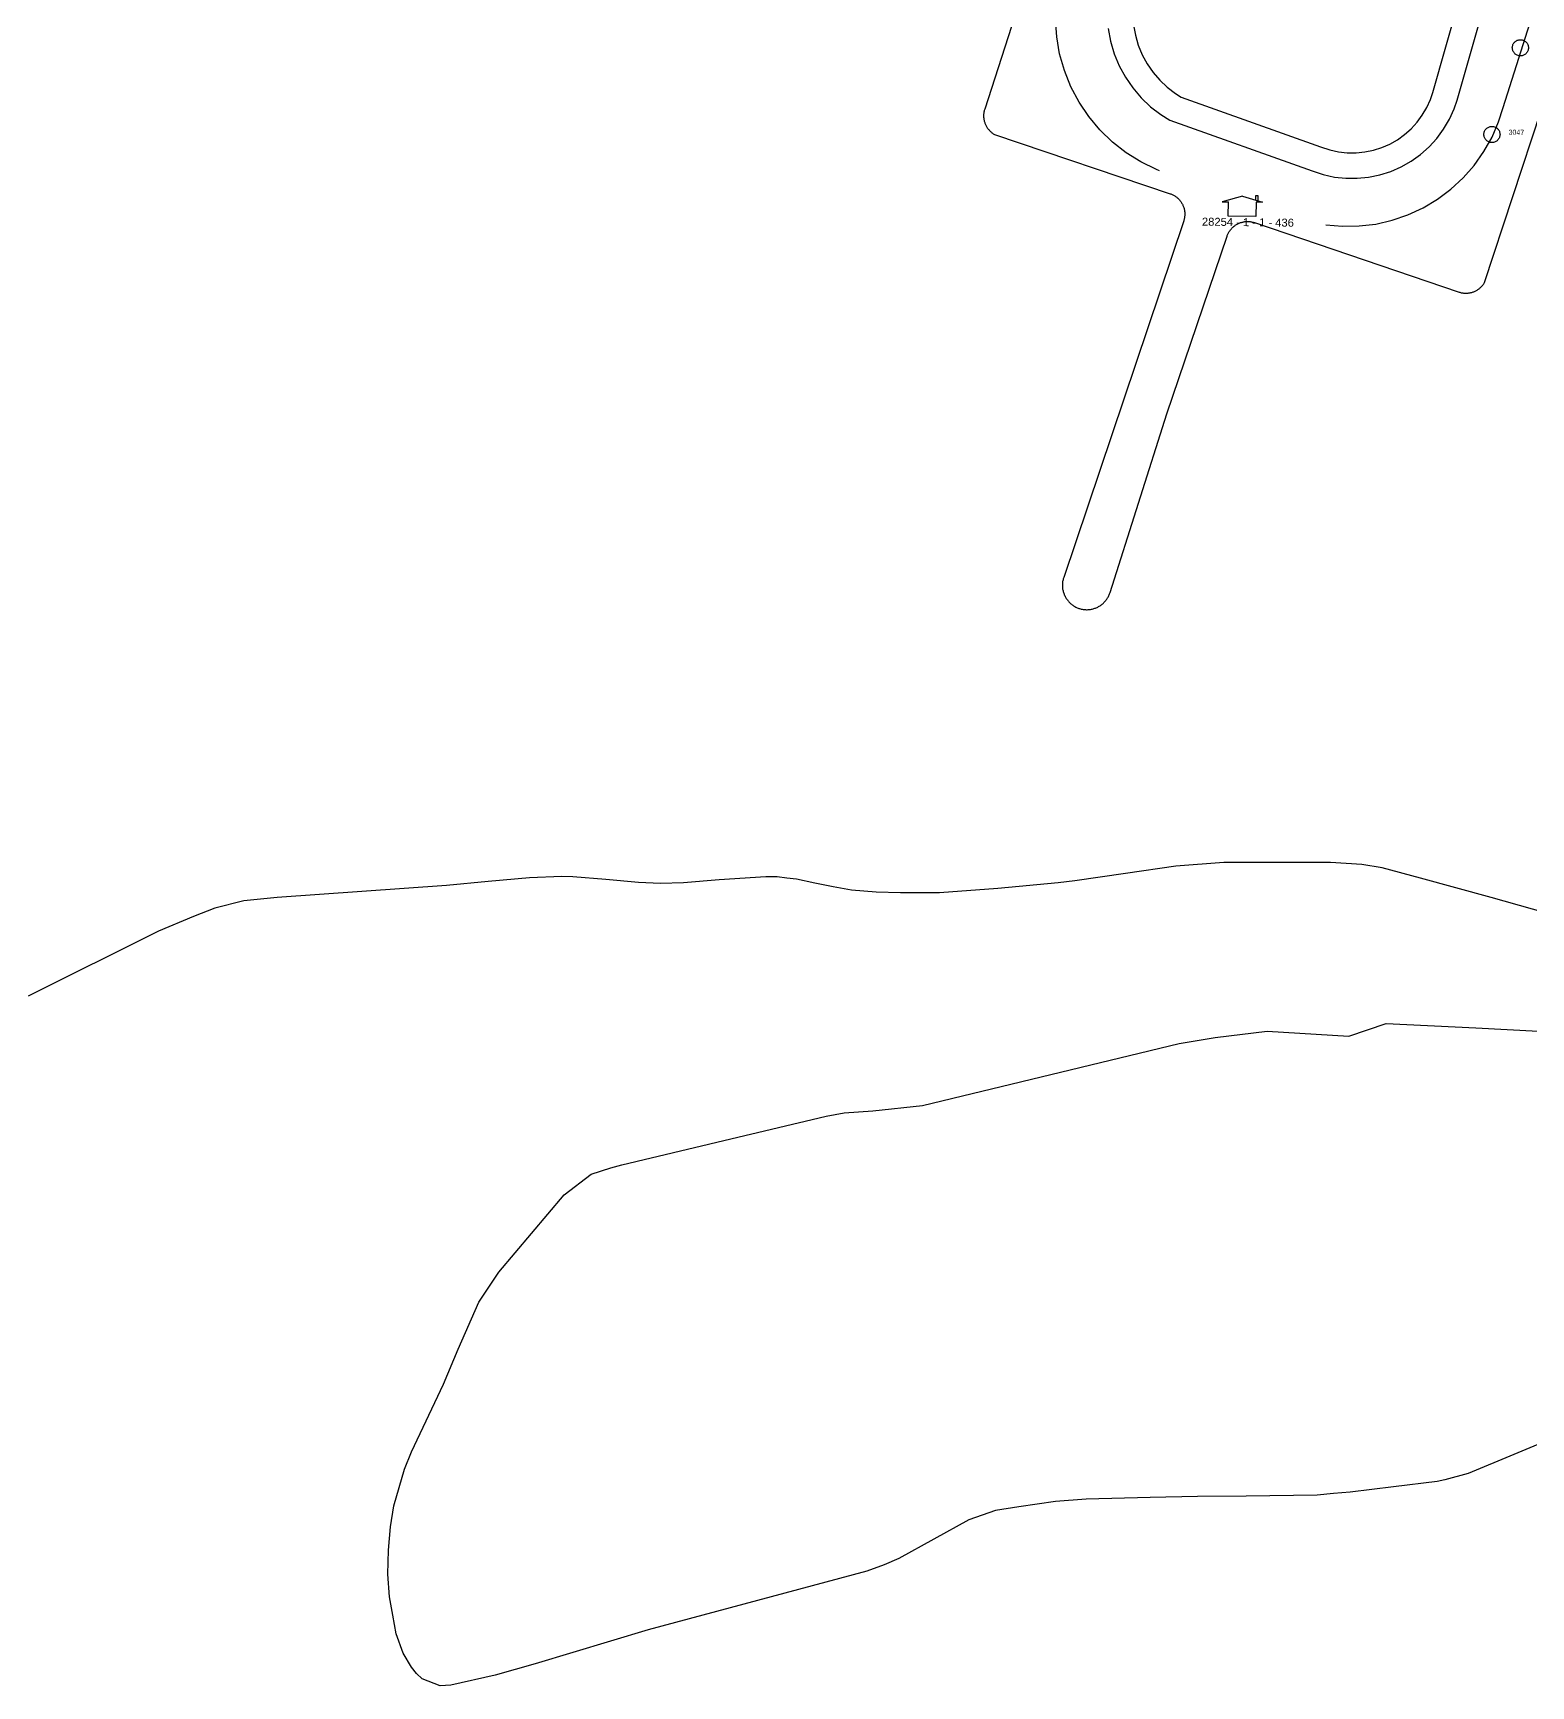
# Model space of a CAD drawing. Header units: millimetres. Extents: x 676447 to 689606, y 7455628 to 7463967.
# Drawn here: x 687535.7 to 687744.1, y 7460194.2 to 7460424.1 of the extents above; entities that cross this region are included whole.
import ezdxf

# ---------------------------------------------------------------- set-up
doc = ezdxf.new("R2010")
doc.units = ezdxf.units.MM
doc.header["$LTSCALE"] = 0.1
doc.header["$MEASUREMENT"] = 0
doc.linetypes.add('PHANTOM2', pattern=[1.25, 0.625, -0.125, 0.125, -0.125, 0.125, -0.125])
for name, color, linetype in [('Caixas Subterrâneas', 5, 'Continuous'), ('LEGENDAS_INFRAESTRUTURAS', 7, 'Continuous'), ('MUB_MEIOFIO', 7, 'Continuous'), ('MUB_OBRA_ARTE', 7, 'Continuous'), ('MUB_QUADRAS', 7, 'Continuous'), ('surveys', 7, 'Continuous'), ('SURVEYS_LEGENDAS', 7, 'Continuous')]:
    doc.layers.add(name, color=color, linetype=linetype)
doc.styles.get("Standard").update_dxf_attribs({"font": 'arial.ttf'})

# ---------------------------------------------------------------- blocks, each defined once
blk = doc.blocks.new('MHMZ')
at = {"linetype": 'PHANTOM2'}
blk.add_circle((0, 0), 0.0000101, dxfattribs=at)
blk = doc.blocks.new('LVLV')
for p, q in [((0, 0.0000254), (-0.0000251, 0.000018)), ((0, 0.0000254), (0.0000251, 0.000018)), ((0.0000169, 0.0000264), (0.0000195, 0.0000264)), ((0.0000169, 0.0000205), (0.0000169, 0.0000264)), ((0.0000195, 0.0000264), (0.0000195, 0.0000198)), ((-0.0000251, 0.000018), (-0.0000173, 0.000018)), ((-0.0000172, 0), (-0.0000172, 0.0000179)), ((0.0000172, 0), (-0.0000172, 0)), ((0.0000251, 0.000018), (0.0000172, 0.000018)), ((0.0000172, 0.000018), (0.0000172, 0))]:
    blk.add_line(p, q)

msp = doc.modelspace()

# ---------------------------------------------------------------- linework, layer by layer
at = {"layer": 'MUB_MEIOFIO', "linetype": 'Continuous'}
for points in [[(687713.68, 7460404.94), (687715.19, 7460404.44), (687716.75, 7460404.09), (687718.33, 7460403.92), (687719.93, 7460403.91), (687721.51, 7460404.06), (687723.07, 7460404.38), (687724.59, 7460404.86), (687726.06, 7460405.5), (687727.44, 7460406.29), (687728.74, 7460407.22), (687729.93, 7460408.28), (687731.01, 7460409.46), (687731.95, 7460410.74), (687732.76, 7460412.12), (687733.42, 7460413.57), (687733.83, 7460414.77), (687741.19, 7460440.62)], [(687715.54, 7460397.46), (687717.86, 7460397.25), (687720.19, 7460397.28), (687722.5, 7460397.55), (687724.77, 7460398.07), (687726.98, 7460398.82), (687729.09, 7460399.79), (687731.09, 7460400.99), (687732.96, 7460402.38), (687734.67, 7460403.96), (687736.2, 7460405.71), (687737.55, 7460407.62), (687738.68, 7460409.65), (687739.6, 7460411.79), (687740.23, 7460413.77), (687748.62, 7460440.22)], [(687692.41, 7460404.95), (687691.99, 7460405.12), (687689.82, 7460406.19), (687687.77, 7460407.47), (687685.87, 7460408.96), (687684.13, 7460410.64), (687682.58, 7460412.5), (687681.23, 7460414.51), (687680.1, 7460416.64), (687679.2, 7460418.89), (687678.53, 7460421.21), (687678.12, 7460423.59), (687677.95, 7460426)], [(687685.27, 7460424.76), (687685.6, 7460422.98), (687686.11, 7460421.25), (687686.81, 7460419.58), (687687.67, 7460417.99), (687688.7, 7460416.49), (687689.87, 7460415.12), (687691.19, 7460413.87), (687692.62, 7460412.77), (687693.87, 7460411.99), (687713.68, 7460404.94)]]:
    msp.add_lwpolyline(points, dxfattribs=at)
at = {"layer": 'MUB_OBRA_ARTE', "linetype": 'Continuous'}
for points in [[(687714.83, 7460408.3), (687716.14, 7460407.86), (687717.33, 7460407.6), (687718.53, 7460407.47), (687719.77, 7460407.46), (687720.98, 7460407.58), (687722.18, 7460407.82), (687723.34, 7460408.19), (687724.47, 7460408.68), (687725.52, 7460409.28), (687726.52, 7460410), (687727.43, 7460410.81), (687728.26, 7460411.72), (687728.98, 7460412.69), (687729.61, 7460413.76), (687730.12, 7460414.88), (687730.44, 7460415.83), (687737.79, 7460441.61)], [(687688.79, 7460425.22), (687689.06, 7460423.81), (687689.46, 7460422.44), (687690.02, 7460421.11), (687690.7, 7460419.84), (687691.52, 7460418.65), (687692.45, 7460417.57), (687693.5, 7460416.57), (687694.65, 7460415.69), (687695.42, 7460415.2), (687714.83, 7460408.3)]]:
    msp.add_lwpolyline(points, dxfattribs=at)
at = {"layer": 'MUB_QUADRAS', "linetype": 'Continuous'}
for points in [[(687672.75, 7460427.91), (687668.1, 7460413.54), (687668.07, 7460413.44), (687668.04, 7460413.34), (687668.02, 7460413.24), (687668, 7460413.13), (687667.98, 7460413.03), (687667.97, 7460412.93), (687667.96, 7460412.82), (687667.96, 7460412.72), (687667.95, 7460412.61), (687667.96, 7460412.51), (687667.96, 7460412.4), (687667.97, 7460412.3), (687667.98, 7460412.19), (687668, 7460412.09), (687668.02, 7460411.99), (687668.04, 7460411.88), (687668.07, 7460411.78), (687668.1, 7460411.68), (687668.14, 7460411.58), (687668.17, 7460411.49), (687668.22, 7460411.39), (687668.26, 7460411.29), (687668.31, 7460411.2), (687668.36, 7460411.11), (687668.41, 7460411.02), (687668.47, 7460410.93), (687668.53, 7460410.85), (687668.59, 7460410.76), (687668.66, 7460410.68), (687668.73, 7460410.6), (687668.8, 7460410.52), (687668.87, 7460410.45), (687668.95, 7460410.38), (687669.03, 7460410.31), (687669.11, 7460410.24), (687669.2, 7460410.18), (687669.28, 7460410.12), (687669.37, 7460410.06), (687669.46, 7460410.01), (687693.9, 7460401.77), (687694, 7460401.73), (687694.1, 7460401.7), (687694.19, 7460401.65), (687694.29, 7460401.61), (687694.38, 7460401.56), (687694.47, 7460401.51), (687694.56, 7460401.45), (687694.64, 7460401.4), (687694.73, 7460401.34), (687694.81, 7460401.27), (687694.89, 7460401.21), (687694.97, 7460401.14), (687695.05, 7460401.06), (687695.12, 7460400.99), (687695.19, 7460400.91), (687695.26, 7460400.83), (687695.32, 7460400.75), (687695.39, 7460400.67), (687695.44, 7460400.58), (687695.5, 7460400.49), (687695.55, 7460400.4), (687695.6, 7460400.31), (687695.65, 7460400.22), (687695.69, 7460400.12), (687695.73, 7460400.03), (687695.77, 7460399.93), (687695.8, 7460399.83), (687695.83, 7460399.73), (687695.86, 7460399.63), (687695.88, 7460399.53), (687695.9, 7460399.42), (687695.92, 7460399.32), (687695.93, 7460399.22), (687695.94, 7460399.11), (687695.94, 7460399.01), (687695.94, 7460398.9), (687695.94, 7460398.8), (687695.93, 7460398.7), (687695.92, 7460398.59), (687695.91, 7460398.49), (687695.89, 7460398.38), (687695.87, 7460398.28), (687695.85, 7460398.18), (687695.82, 7460398.08), (687695.79, 7460397.98), (687679.09, 7460348.39), (687679.06, 7460348.28), (687679.02, 7460348.17), (687679, 7460348.05), (687678.97, 7460347.93), (687678.95, 7460347.82), (687678.94, 7460347.7), (687678.92, 7460347.58), (687678.91, 7460347.47), (687678.91, 7460347.35), (687678.91, 7460347.23), (687678.92, 7460347.11), (687678.92, 7460346.99), (687678.94, 7460346.87), (687678.95, 7460346.76), (687678.97, 7460346.64), (687679, 7460346.53), (687679.03, 7460346.41), (687679.06, 7460346.3), (687679.1, 7460346.18), (687679.14, 7460346.07), (687679.18, 7460345.96), (687679.23, 7460345.86), (687679.28, 7460345.75), (687679.34, 7460345.64), (687679.4, 7460345.54), (687679.46, 7460345.44), (687679.53, 7460345.34), (687679.6, 7460345.25), (687679.67, 7460345.16), (687679.75, 7460345.06), (687679.83, 7460344.98), (687679.91, 7460344.89), (687679.99, 7460344.81), (687680.08, 7460344.73), (687680.17, 7460344.65), (687680.26, 7460344.58), (687680.36, 7460344.51), (687680.46, 7460344.45), (687680.56, 7460344.38), (687680.66, 7460344.32), (687680.77, 7460344.27), (687680.87, 7460344.22), (687680.98, 7460344.17), (687681.09, 7460344.13), (687681.2, 7460344.08), (687681.31, 7460344.05), (687681.43, 7460344.02), (687681.54, 7460343.99), (687681.66, 7460343.96), (687681.78, 7460343.94), (687681.89, 7460343.93), (687682.01, 7460343.91), (687682.13, 7460343.91), (687682.25, 7460343.9), (687682.36, 7460343.9), (687682.48, 7460343.91), (687682.6, 7460343.91), (687682.72, 7460343.93), (687682.84, 7460343.94), (687682.95, 7460343.96), (687683.07, 7460343.99), (687683.18, 7460344.02), (687683.3, 7460344.05), (687683.41, 7460344.09), (687683.52, 7460344.13), (687683.63, 7460344.17), (687683.74, 7460344.22), (687683.84, 7460344.27), (687683.95, 7460344.33), (687684.05, 7460344.39), (687684.15, 7460344.45), (687684.25, 7460344.51), (687684.35, 7460344.58), (687684.44, 7460344.66), (687684.53, 7460344.73), (687684.62, 7460344.81), (687684.7, 7460344.89), (687684.79, 7460344.98), (687684.86, 7460345.07), (687684.94, 7460345.16), (687685.01, 7460345.25), (687685.08, 7460345.35), (687685.15, 7460345.44), (687685.21, 7460345.54), (687685.27, 7460345.65), (687685.33, 7460345.75), (687685.38, 7460345.86), (687685.43, 7460345.97), (687685.47, 7460346.08), (687685.51, 7460346.19), (687685.55, 7460346.3), (687693.44, 7460371.15), (687701.82, 7460395.84), (687701.85, 7460395.94), (687701.89, 7460396.03), (687701.93, 7460396.13), (687701.97, 7460396.22), (687702.02, 7460396.31), (687702.07, 7460396.4), (687702.12, 7460396.49), (687702.18, 7460396.58), (687702.24, 7460396.66), (687702.3, 7460396.75), (687702.37, 7460396.83), (687702.43, 7460396.9), (687702.5, 7460396.98), (687702.58, 7460397.05), (687702.65, 7460397.12), (687702.73, 7460397.19), (687702.81, 7460397.26), (687702.89, 7460397.32), (687702.97, 7460397.38), (687703.06, 7460397.44), (687703.15, 7460397.49), (687703.24, 7460397.54), (687703.33, 7460397.59), (687703.42, 7460397.63), (687703.51, 7460397.67), (687703.61, 7460397.71), (687703.71, 7460397.75), (687703.81, 7460397.78), (687703.9, 7460397.81), (687704, 7460397.83), (687704.11, 7460397.85), (687704.21, 7460397.87), (687704.31, 7460397.88), (687704.41, 7460397.9), (687704.51, 7460397.9), (687704.62, 7460397.91), (687704.72, 7460397.91), (687704.82, 7460397.9), (687704.93, 7460397.9), (687705.03, 7460397.89), (687705.13, 7460397.87), (687705.23, 7460397.85), (687705.33, 7460397.83), (687705.43, 7460397.81), (687705.53, 7460397.78), (687705.63, 7460397.75), (687734.1, 7460388.09), (687734.2, 7460388.06), (687734.3, 7460388.03), (687734.4, 7460388), (687734.5, 7460387.98), (687734.61, 7460387.97), (687734.71, 7460387.95), (687734.82, 7460387.94), (687734.92, 7460387.93), (687735.02, 7460387.93), (687735.13, 7460387.93), (687735.23, 7460387.94), (687735.34, 7460387.94), (687735.44, 7460387.96), (687735.55, 7460387.97), (687735.65, 7460387.99), (687735.75, 7460388.01), (687735.85, 7460388.04), (687735.95, 7460388.07), (687736.05, 7460388.1), (687736.15, 7460388.14), (687736.25, 7460388.18), (687736.34, 7460388.22), (687736.44, 7460388.27), (687736.53, 7460388.31), (687736.62, 7460388.37), (687736.71, 7460388.42), (687736.79, 7460388.48), (687736.88, 7460388.54), (687736.96, 7460388.61), (687737.04, 7460388.68), (687737.12, 7460388.75), (687737.19, 7460388.82), (687737.27, 7460388.9), (687737.34, 7460388.98), (687737.4, 7460389.06), (687737.47, 7460389.14), (687737.53, 7460389.22), (687737.59, 7460389.31), (687737.64, 7460389.4), (687753.42, 7460437.32)], [(687750.06, 7460300.59), (687738.58, 7460303.84), (687728.75, 7460306.57), (687723.38, 7460307.98), (687720.59, 7460308.46), (687716.2, 7460308.73), (687708.79, 7460308.74), (687701.37, 7460308.74), (687694.69, 7460308.21), (687687.67, 7460307.19), (687680.64, 7460306.17), (687678.32, 7460305.88), (687669.93, 7460305.09), (687661.82, 7460304.49), (687656.4, 7460304.51), (687653.02, 7460304.61), (687651.31, 7460304.75), (687649.59, 7460304.88), (687647.01, 7460305.32), (687644.46, 7460305.86), (687641.91, 7460306.4), (687640.56, 7460306.57), (687639.22, 7460306.74), (687637.67, 7460306.72), (687631.16, 7460306.31), (687626.2, 7460305.91), (687623.02, 7460305.79), (687619.95, 7460305.93), (687615.39, 7460306.34), (687610.82, 7460306.75), (687609.29, 7460306.78), (687604.79, 7460306.6), (687599.01, 7460306.08), (687593.22, 7460305.55), (687593.22, 7460305.55), (687569.68, 7460303.86), (687567.36, 7460303.63), (687565.03, 7460303.4), (687561.02, 7460302.38), (687558.05, 7460301.2), (687553.15, 7460299.16), (687535.04, 7460290.15)], [(687748.09, 7460229.01), (687741.72, 7460226.38), (687735.36, 7460223.74), (687732.13, 7460222.83), (687731.03, 7460222.6), (687724.98, 7460221.87), (687718.94, 7460221.14), (687716.64, 7460220.92), (687714.35, 7460220.7), (687704.48, 7460220.57), (687697.73, 7460220.54), (687691.14, 7460220.4), (687682.21, 7460220.16), (687677.97, 7460219.84), (687672.84, 7460219.1), (687669.61, 7460218.58), (687665.91, 7460217.27), (687661.04, 7460214.59), (687656.18, 7460211.91), (687654.14, 7460211), (687651.7, 7460210.16), (687636.5, 7460206.07), (687621.31, 7460201.98), (687605.57, 7460197.23), (687600.02, 7460195.65), (687593.84, 7460194.3), (687592.37, 7460194.17), (687589.86, 7460195.16), (687589.07, 7460195.91), (687588.34, 7460196.79), (687587.22, 7460198.72), (687586.21, 7460201.43), (687585.76, 7460204), (687585.31, 7460206.56), (687585.08, 7460209.73), (687585.16, 7460213.04), (687585.42, 7460216.3), (687585.92, 7460219.22), (687587.4, 7460224.31), (687588.38, 7460226.76), (687592.81, 7460236.15), (687594.85, 7460241), (687597.73, 7460247.54), (687600.51, 7460251.72), (687605.06, 7460257.11), (687609.62, 7460262.5), (687613.36, 7460265.35), (687616.08, 7460266.24), (687617.62, 7460266.67), (687631.82, 7460270.06), (687646.03, 7460273.45), (687648.56, 7460273.91), (687652.52, 7460274.19), (687659.44, 7460274.94), (687677.29, 7460279.24), (687695.15, 7460283.54), (687700.17, 7460284.37), (687707.39, 7460285.25), (687718.78, 7460284.55), (687723.97, 7460286.32), (687736.44, 7460285.71), (687754.74, 7460284.77)]]:
    msp.add_lwpolyline(points, dxfattribs=at)

# ---------------------------------------------------------------- block references
at = {"layer": 'Caixas Subterrâneas', "color": 40}
for p, xscale, yscale, zscale, rotation in [((687742.63, 7460422.07), 111319.4907932736, 111319.4907932736, 111319.4907932736, 359.285676894438), ((687738.67, 7460410.01), 111319.4907932735, 111319.4907932735, 111319.4907932735, 359.2856881931734)]:
    msp.add_blockref('MHMZ', p, dxfattribs=dict(at, xscale=xscale, yscale=yscale, zscale=zscale, rotation=rotation))
at = {"layer": 'Caixas Subterrâneas', "color": 5, "xscale": 111319.4907932736, "yscale": 111319.4907932736, "zscale": 111319.4907932736, "rotation": 359.285676894438}
msp.add_blockref('MHMZ', (687742.63, 7460422.07), dxfattribs=at)
at = {"layer": 'surveys', "color": 0, "xscale": 111319.4907932736, "yscale": 111319.4907932736, "zscale": 111319.4907932736, "rotation": 359.2858167630185}
msp.add_blockref('LVLV', (687703.91, 7460398.61), dxfattribs=at)

# ---------------------------------------------------------------- texts
at = {"layer": 'LEGENDAS_INFRAESTRUTURAS', "color": 5}
msp.add_text('3047', height=0.7, rotation=359.2857, dxfattribs=at).set_placement((687740.98, 7460409.98))
at = {"layer": 'SURVEYS_LEGENDAS', "color": 0}
msp.add_text('28254 - 1 - 1 - 436', height=1.1132, rotation=359.2858, dxfattribs=at).set_placement((687698.32, 7460397.33))

doc.saveas('drawing.dxf')
